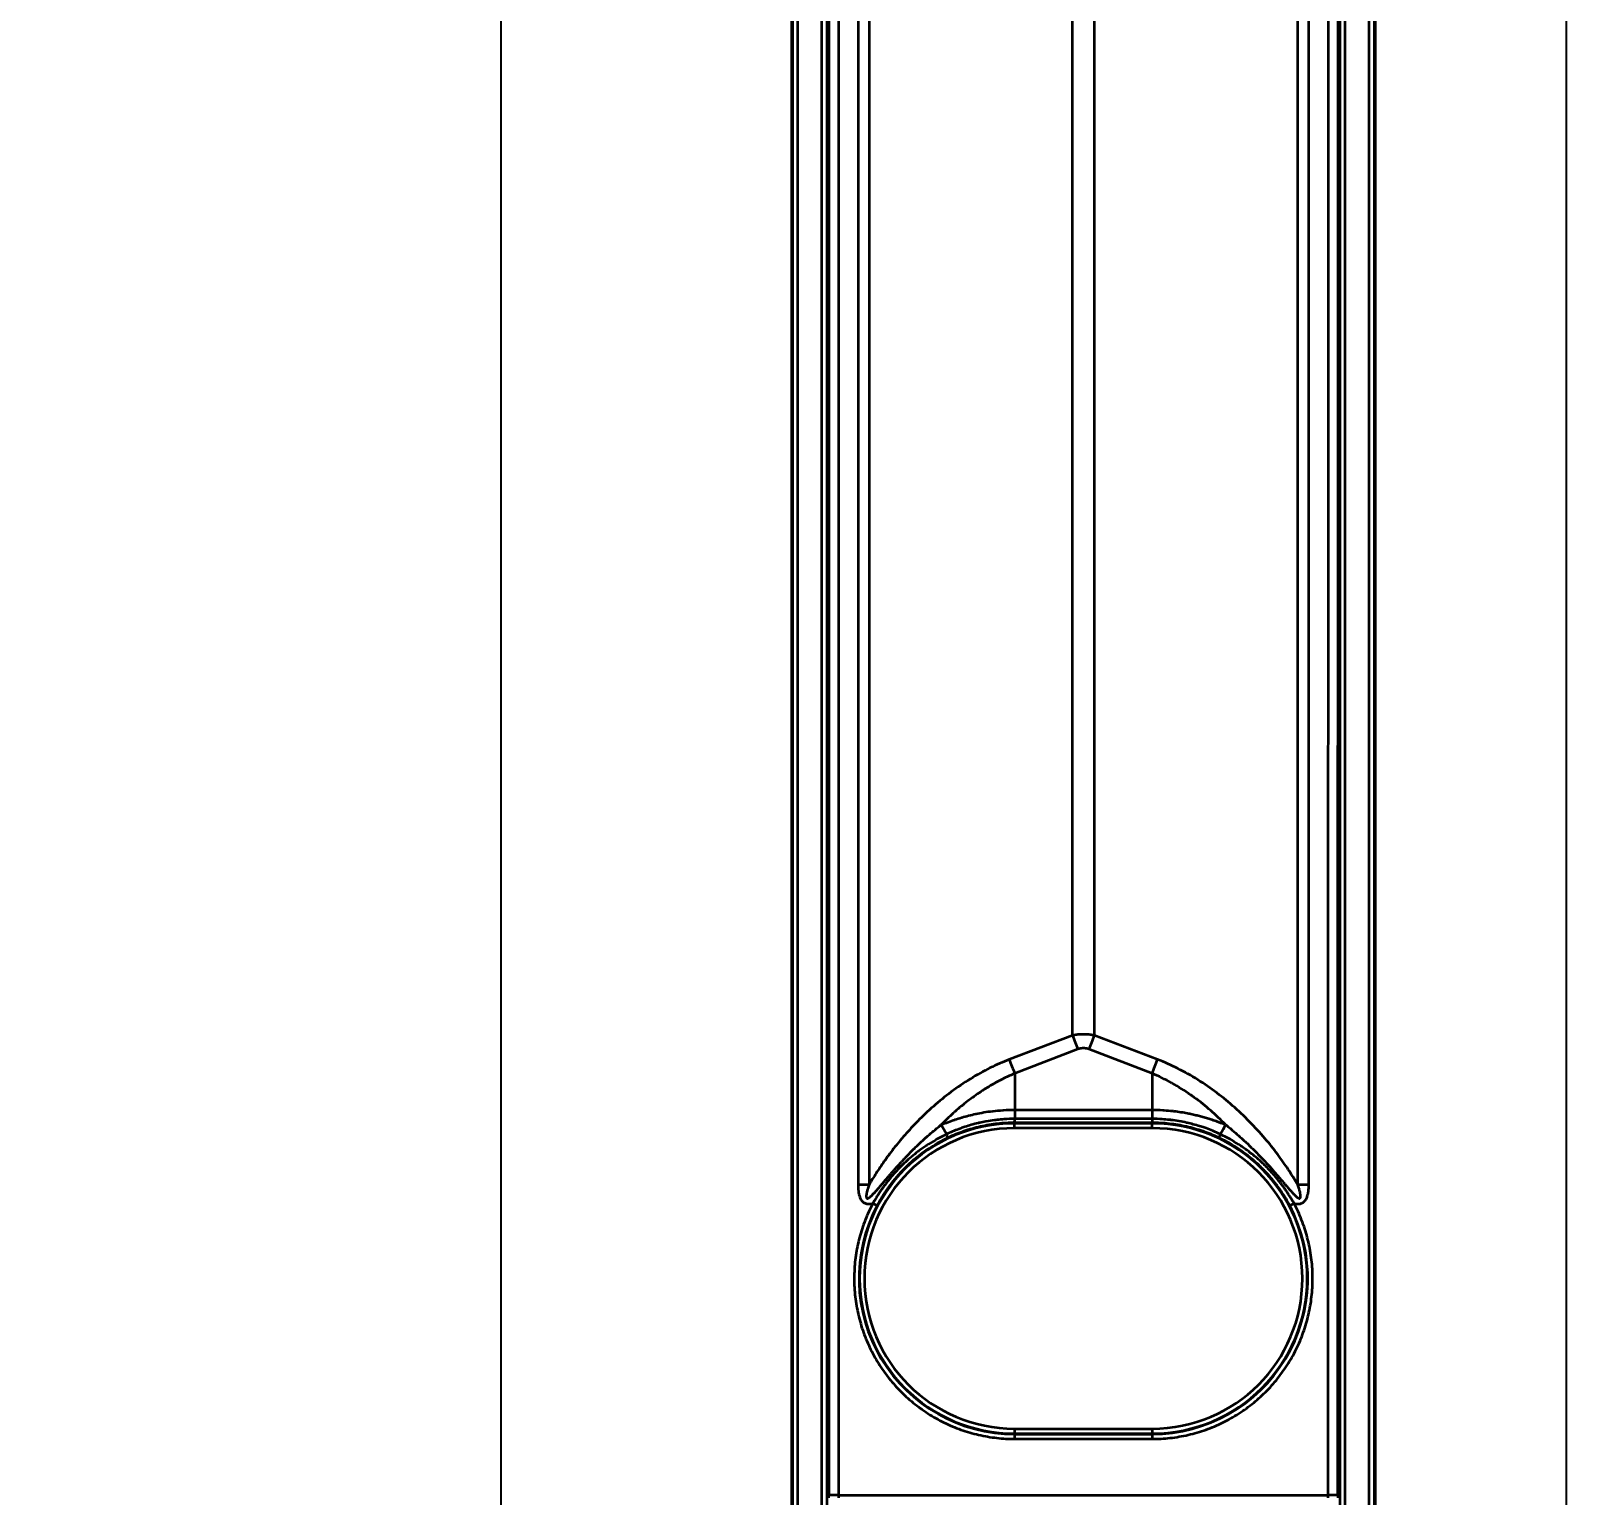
# Model space of a CAD drawing. Header units: millimetres. Extents: x 68 to 2000, y 100 to 2870.
# Drawn here: x 540.7 to 699.3, y 2171.3 to 2322.5 of the extents above; entities that cross this region are included whole.
import ezdxf

# ---------------------------------------------------------------- set-up
doc = ezdxf.new("R2010")
doc.units = ezdxf.units.MM
doc.header["$LTSCALE"] = 10
for name, color, linetype, lineweight in [('_Sichtbarkanten', 7, 'Continuous', 25), ('Bemaßung (ISO)', 7, 'Continuous', 25), ('Sichtbar schmal (ISO)', 7, 'Continuous', 35)]:
    doc.layers.add(name, color=color, linetype=linetype, lineweight=lineweight)
doc.styles.add('Notiztext (DIN)', font='verdana.ttf')
doc.dimstyles.new('Standard (DIN)', dxfattribs={"dimscale": 10, "dimtxt": 2.5, "dimasz": 2.5, "dimexe": 2, "dimexo": 4, "dimgap": 0.5, "dimtad": 1, "dimdec": 1, "dimrnd": 1e-08, "dimtxsty": 'Notiztext (DIN)', "dimcen": 0.09, "dimclrd": 256, "dimclre": 256, "dimclrt": 256, "dimadec": 0, "dimazin": 2, "dimtfac": 1, "dimtmove": 0, "dimatfit": 3, "dimfxl": 0, "dimtolj": 1, "dimtzin": 0, "dimlwd": -1, "dimlwe": -1, "dimarcsym": 0})

# ---------------------------------------------------------------- blocks, each defined once
blk = doc.blocks.new('*D76')
at = {"layer": 'Bemaßung (ISO)', "transparency": 16777216}
for p, q in [((549.28, 2473.67), (388.41, 2473.67)), ((408.41, 2448.67), (408.41, 2098.67)), ((584.32, 2073.67), (388.41, 2073.67))]:
    blk.add_line(p, q, dxfattribs=at)
for points in [[(404.24, 2448.67), (412.58, 2448.67), (408.41, 2473.67)], [(404.24, 2098.67), (412.58, 2098.67), (408.41, 2073.67)]]:
    blk.add_solid(points, dxfattribs=at)
at = {"layer": 'Defpoints', "color": 0, "transparency": 16777216}
for p in [(589.28, 2473.67), (408.41, 2073.67), (624.32, 2073.67)]:
    blk.add_point(p, dxfattribs=at)
at = {"layer": 'Bemaßung (ISO)', "transparency": 16777216, "insert": (377.39, 2217.66), "char_height": 25, "attachment_point": 1, "rotation": 90, "style": 'Notiztext (DIN)'}
blk.add_mtext('\\A1;400', dxfattribs=at)
blk = doc.blocks.new('*D77')
at = {"layer": 'Bemaßung (ISO)', "transparency": 16777216}
for p, q in [((549.28, 2473.67), (289.28, 2473.67)), ((309.28, 2448.67), (309.28, 1698.67)), ((549.28, 1673.67), (289.28, 1673.67))]:
    blk.add_line(p, q, dxfattribs=at)
for points in [[(305.11, 2448.67), (313.45, 2448.67), (309.28, 2473.67)], [(305.11, 1698.67), (313.45, 1698.67), (309.28, 1673.67)]]:
    blk.add_solid(points, dxfattribs=at)
at = {"layer": 'Defpoints', "color": 0, "transparency": 16777216}
for p in [(589.28, 2473.67), (309.28, 1673.67), (589.28, 1673.67)]:
    blk.add_point(p, dxfattribs=at)
at = {"layer": 'Bemaßung (ISO)', "transparency": 16777216, "insert": (278.14, 2050.17), "char_height": 25, "attachment_point": 1, "rotation": 90, "style": 'Notiztext (DIN)'}
blk.add_mtext('\\A1;800', dxfattribs=at)
blk = doc.blocks.new('*D78')
at = {"layer": 'Bemaßung (ISO)', "transparency": 16777216}
for p, q in [((584.44, 2423.66), (477.2, 2423.66)), ((497.2, 1748.68), (497.2, 2398.66)), ((584.44, 1723.68), (477.2, 1723.68))]:
    blk.add_line(p, q, dxfattribs=at)
for points in [[(493.04, 2398.66), (501.37, 2398.66), (497.2, 2423.66)], [(493.04, 1748.68), (501.37, 1748.68), (497.2, 1723.68)]]:
    blk.add_solid(points, dxfattribs=at)
at = {"layer": 'Defpoints', "color": 0, "transparency": 16777216}
for p in [(497.2, 2423.66), (624.44, 2423.66), (624.44, 1723.68)]:
    blk.add_point(p, dxfattribs=at)
at = {"layer": 'Bemaßung (ISO)', "transparency": 16777216, "insert": (466.18, 2043.31), "char_height": 25, "attachment_point": 1, "rotation": 90, "style": 'Notiztext (DIN)'}
blk.add_mtext('\\A1;700', dxfattribs=at)

msp = doc.modelspace()

# ---------------------------------------------------------------- linework, layer by layer
at = {"layer": '_Sichtbarkanten'}
for p, q in [((589.28, 2473.67), (589.28, 1673.67)), ((699.28, 2473.67), (699.28, 1673.67)), ((619.28, 1726.57), (619.28, 2420.77)), ((679.58, 2420.77), (679.58, 1726.57))]:
    msp.add_line(p, q, dxfattribs=at)
at = {"layer": 'Sichtbar schmal (ISO)'}
for p, q in [((619.42, 1725.66), (619.42, 2421.68)), ((619.92, 2421.68), (619.92, 1725.66)), ((622.44, 1725.68), (622.44, 2421.66)), ((622.94, 2421.66), (622.94, 1725.68)), ((623.13, 2421.47), (623.15, 2171.29)), ((624.13, 2421.47), (624.15, 2171.29)), ((674.71, 2171.29), (674.73, 2421.47)), ((675.71, 2171.29), (675.73, 2421.47)), ((675.92, 1725.68), (675.92, 2421.66)), ((676.42, 2421.66), (676.42, 1725.68)), ((678.94, 1725.66), (678.94, 2421.68)), ((679.44, 2421.68), (679.44, 1725.66)), ((626.16, 2368.99), (626.16, 2203.35)), ((627.3, 2368.99), (627.3, 2203.35)), ((671.56, 2203.35), (671.56, 2368.99)), ((672.7, 2203.35), (672.7, 2368.99)), ((648.29, 2218.76), (648.29, 2353.57)), ((650.57, 2218.76), (650.57, 2353.57)), ((648.29, 2218.76), (641.77, 2216.27)), ((657.09, 2216.27), (650.57, 2218.76)), ((648.86, 2217.33), (642.34, 2214.84)), ((656.52, 2214.84), (650, 2217.33)), ((642.34, 2214.84), (642.34, 2211.08)), ((656.52, 2214.84), (656.52, 2211.08)), ((642.34, 2211.08), (656.52, 2211.08)), ((642.34, 2211.08), (642.34, 2210.14)), ((656.52, 2210.14), (642.34, 2210.14)), ((656.52, 2211.08), (656.52, 2210.14)), ((656.53, 2209.74), (642.33, 2209.74)), ((642.33, 2209.74), (642.33, 2209.68)), ((656.53, 2209.68), (642.33, 2209.68)), ((642.33, 2209.18), (642.33, 2209.68)), ((656.53, 2209.18), (642.33, 2209.18)), ((656.53, 2209.74), (656.53, 2209.68)), ((656.53, 2209.18), (656.53, 2209.68)), ((642.33, 2178.16), (656.53, 2178.16)), ((642.33, 2178.16), (642.33, 2177.66)), ((642.33, 2177.66), (656.53, 2177.66)), ((642.33, 2177.61), (642.33, 2177.66)), ((642.33, 2177.61), (656.53, 2177.61)), ((642.33, 2177.61), (642.33, 2177.1)), ((642.33, 2177.1), (656.53, 2177.1)), ((656.53, 2178.16), (656.53, 2177.66)), ((656.53, 2177.61), (656.53, 2177.66)), ((656.53, 2177.61), (656.53, 2177.1)), ((624.15, 2171.29), (674.71, 2171.29)), ((624.15, 2171.29), (624.15, 2171.03)), ((674.71, 2171.03), (674.71, 2171.29))]:
    msp.add_line(p, q, dxfattribs=at)
for centre, radius, start, end in [((642.33, 2193.67), 16.01, 90, 270), ((642.33, 2193.67), 15.51, 90, 270), ((656.53, 2193.67), 16.01, 270, 90), ((656.53, 2193.67), 15.51, 270, 90)]:
    msp.add_arc(centre, radius, start, end, dxfattribs=at)
for centre, major_axis, ratio, start_param, end_param in [((648.86, 2218.79), (1.79, -4.67), 0.108522, 4.67649, 4.988987), ((650, 2218.79), (-1.79, -4.67), 0.108522, 1.294198, 1.606695), ((642.34, 2216.3), (1.79, -4.67), 0.108522, 4.67649, 4.988987), ((656.52, 2216.3), (-1.79, -4.67), 0.108522, 1.294199, 1.606695), ((642.33, 2210.24), (-0.005, -0.5), 0.011362, 0.017591, 1.371228), ((636.28, 2206.66), (4.74, -8.81), 0.002481, 1.786531, 1.903747), ((635.24, 2208.65), (0.214, -0.452), 0.008853, 0.017454, 1.355227), ((663.62, 2208.65), (-0.214, -0.452), 0.008853, 4.92796, 6.265731), ((662.58, 2206.66), (-4.74, -8.81), 0.002481, 4.379442, 4.496654), ((626.16, 2203.3), (-10, 0), 0.005236, 4.598021, 4.712389), ((672.7, 2203.3), (10, 0), 0.005236, 1.570796, 1.685163), ((642.33, 2193.67), (-13.77, -8.28), 0.99999, 5.25486, 7.312563), ((627.69, 2201.42), (0.442, -0.234), 0.004625, 4.714843, 6.265732), ((656.53, 2193.67), (-13.75, 8.3), 0.99999, 2.113977, 4.17168), ((671.17, 2201.42), (-0.442, -0.234), 0.004629, 0.017453, 1.568348), ((624.15, 2171.29), (-1, 0), 0.005236, 4.712384, 6.265732), ((622.2, 2171.02), (0, 51.66), 0.018402, 4.71267, 4.717636), ((674.71, 2171.29), (1, 0), 0.005236, 0.017454, 1.570801), ((676.66, 2171.02), (0, 51.65), 0.018399, 1.565548, 1.570516)]:
    msp.add_ellipse(centre, major_axis=major_axis, ratio=ratio, start_param=start_param, end_param=end_param, dxfattribs=at)
for points, knots in [([(650.57, 2218.76), (650.41, 2218.79), (650.26, 2218.82), (650.11, 2218.83), (649.95, 2218.85), (649.8, 2218.86), (649.65, 2218.87), (649.5, 2218.87), (649.35, 2218.87), (649.2, 2218.87), (649.05, 2218.86), (648.9, 2218.85), (648.75, 2218.83), (648.6, 2218.82), (648.44, 2218.79), (648.29, 2218.76)], [0.000001, 0.000001, 0.000001, 0.000001, 0.2, 0.2, 0.2, 0.4, 0.4, 0.4, 0.6, 0.6, 0.6, 0.8, 0.8, 0.8, 1, 1, 1, 1]), ([(641.77, 2216.27), (641.11, 2216.02), (639.79, 2215.44), (637.76, 2214.32), (635.75, 2212.95), (633.9, 2211.43), (632.29, 2209.91), (630.94, 2208.44), (629.81, 2207.06), (628.85, 2205.76), (628.03, 2204.54), (627.53, 2203.74), (627.3, 2203.35)], [0, 0, 0, 0, 0.1, 0.2, 0.3, 0.4, 0.5, 0.6, 0.7, 0.8, 0.9, 0.9999999, 0.9999999, 0.9999999, 0.9999999]), ([(650, 2217.33), (649.92, 2217.36), (649.77, 2217.4), (649.54, 2217.44), (649.32, 2217.44), (649.09, 2217.4), (648.94, 2217.36), (648.86, 2217.33)], [0.0000019, 0.0000019, 0.0000019, 0.0000019, 0.2, 0.4, 0.6, 0.8, 1, 1, 1, 1]), ([(671.56, 2203.35), (671.3, 2203.79), (670.72, 2204.72), (669.68, 2206.24), (668.39, 2207.89), (666.83, 2209.64), (665.07, 2211.34), (663.24, 2212.84), (661.26, 2214.21), (659.17, 2215.39), (657.79, 2216), (657.09, 2216.27)], [0.0000001, 0.0000001, 0.0000001, 0.0000001, 0.1111111, 0.2222222, 0.3333333, 0.4444444, 0.5555556, 0.6666667, 0.7777778, 0.8888889, 1, 1, 1, 1]), ([(642.34, 2214.84), (641.83, 2214.62), (641.32, 2214.38), (640.8, 2214.11), (640.79, 2214.11), (640.78, 2214.1), (640.77, 2214.1), (640.28, 2213.84), (639.78, 2213.55), (639.28, 2213.24), (639.25, 2213.22), (639.22, 2213.2), (639.18, 2213.18), (638.72, 2212.88), (638.25, 2212.56), (637.79, 2212.22), (637.73, 2212.17), (637.67, 2212.12), (637.61, 2212.08), (637.17, 2211.75), (636.75, 2211.4), (636.34, 2211.05), (636.26, 2210.98), (636.18, 2210.91), (636.11, 2210.84), (635.7, 2210.48), (635.32, 2210.11), (634.95, 2209.74), (634.88, 2209.68), (634.82, 2209.61), (634.76, 2209.55)], [0, 0, 0, 0, 0.196745, 0.196745, 0.196745, 0.2, 0.2, 0.2, 0.387801, 0.387801, 0.387801, 0.4, 0.4, 0.4, 0.57613, 0.57613, 0.57613, 0.6, 0.6, 0.6, 0.767847, 0.767847, 0.767847, 0.8, 0.8, 0.8, 0.970471, 0.970471, 0.970471, 1, 1, 1, 1]), ([(664.1, 2209.55), (663.61, 2210.05), (663.1, 2210.54), (662.57, 2211.01), (662.51, 2211.06), (662.45, 2211.11), (662.39, 2211.16), (661.83, 2211.64), (661.25, 2212.1), (660.65, 2212.52), (660.61, 2212.55), (660.56, 2212.58), (660.52, 2212.61), (659.89, 2213.05), (659.25, 2213.46), (658.6, 2213.82), (658.58, 2213.83), (658.56, 2213.85), (658.53, 2213.86), (657.86, 2214.23), (657.19, 2214.56), (656.52, 2214.84)], [0.0000008, 0.0000008, 0.0000008, 0.0000008, 0.2248145, 0.2248145, 0.2248145, 0.25, 0.25, 0.25, 0.4832723, 0.4832723, 0.4832723, 0.5, 0.5, 0.5, 0.7416406, 0.7416406, 0.7416406, 0.75, 0.75, 0.75, 1, 1, 1, 1]), ([(634.76, 2209.55), (634.99, 2209.64), (635.22, 2209.73), (635.45, 2209.82), (635.68, 2209.91), (635.91, 2209.99), (636.14, 2210.06), (636.15, 2210.07), (636.15, 2210.07), (636.15, 2210.07), (636.38, 2210.14), (636.61, 2210.21), (636.83, 2210.28), (636.84, 2210.28), (636.85, 2210.29), (636.86, 2210.29), (637.09, 2210.36), (637.32, 2210.42), (637.55, 2210.48), (637.56, 2210.48), (637.57, 2210.48), (637.58, 2210.49), (637.82, 2210.55), (638.06, 2210.6), (638.32, 2210.66), (638.32, 2210.66), (638.33, 2210.66), (638.34, 2210.66), (638.6, 2210.72), (638.87, 2210.77), (639.16, 2210.82), (639.45, 2210.87), (639.75, 2210.91), (640.08, 2210.95), (640.09, 2210.95), (640.1, 2210.95), (640.11, 2210.95), (640.43, 2210.99), (640.77, 2211.02), (641.13, 2211.04), (641.14, 2211.05), (641.16, 2211.05), (641.17, 2211.05), (641.53, 2211.07), (641.92, 2211.08), (642.34, 2211.08)], [0, 0, 0, 0, 0.111111, 0.111111, 0.111111, 0.220336, 0.220336, 0.220336, 0.222222, 0.222222, 0.222222, 0.329141, 0.329141, 0.329141, 0.333333, 0.333333, 0.333333, 0.439952, 0.439952, 0.439952, 0.444444, 0.444444, 0.444444, 0.552777, 0.552777, 0.552777, 0.555556, 0.555556, 0.555556, 0.666667, 0.666667, 0.666667, 0.777778, 0.777778, 0.777778, 0.781114, 0.781114, 0.781114, 0.888889, 0.888889, 0.888889, 0.892496, 0.892496, 0.892496, 1, 1, 1, 1]), ([(642.34, 2210.14), (641.97, 2210.14), (641.6, 2210.13), (641.24, 2210.11), (641, 2210.09), (640.76, 2210.07), (640.52, 2210.04), (640.43, 2210.03), (640.34, 2210.02), (640.24, 2210.01), (639.95, 2209.97), (639.65, 2209.92), (639.36, 2209.87), (639.14, 2209.83), (638.93, 2209.79), (638.72, 2209.74), (638.67, 2209.73), (638.62, 2209.72), (638.56, 2209.7), (638.32, 2209.65), (638.09, 2209.59), (637.85, 2209.52), (637.63, 2209.46), (637.41, 2209.39), (637.19, 2209.32), (637.11, 2209.29), (637.04, 2209.27), (636.97, 2209.24), (636.83, 2209.19), (636.69, 2209.14), (636.55, 2209.09), (636.34, 2209.01), (636.13, 2208.93), (635.93, 2208.84), (635.71, 2208.75), (635.5, 2208.65), (635.29, 2208.55)], [0, 0, 0, 0, 0.1512862, 0.1512862, 0.1512862, 0.25, 0.25, 0.25, 0.2880914, 0.2880914, 0.2880914, 0.411254, 0.411254, 0.411254, 0.5, 0.5, 0.5, 0.5218999, 0.5218999, 0.5218999, 0.6226524, 0.6226524, 0.6226524, 0.7175813, 0.7175813, 0.7175813, 0.75, 0.75, 0.75, 0.8105529, 0.8105529, 0.8105529, 0.9033709, 0.9033709, 0.9033709, 0.9999993, 0.9999993, 0.9999993, 0.9999993]), ([(656.52, 2211.08), (656.91, 2211.08), (657.28, 2211.07), (657.63, 2211.05), (657.66, 2211.05), (657.7, 2211.05), (657.73, 2211.04), (658.04, 2211.02), (658.34, 2211), (658.62, 2210.97), (658.67, 2210.96), (658.73, 2210.96), (658.78, 2210.95), (659.03, 2210.92), (659.27, 2210.89), (659.5, 2210.85), (659.57, 2210.84), (659.63, 2210.83), (659.7, 2210.82), (659.91, 2210.78), (660.11, 2210.75), (660.31, 2210.71), (660.38, 2210.69), (660.45, 2210.68), (660.52, 2210.66), (660.7, 2210.62), (660.88, 2210.58), (661.05, 2210.54), (661.13, 2210.52), (661.2, 2210.5), (661.28, 2210.49), (661.44, 2210.44), (661.6, 2210.4), (661.76, 2210.36), (661.84, 2210.33), (661.92, 2210.31), (662, 2210.29), (662.16, 2210.24), (662.32, 2210.19), (662.48, 2210.14), (662.56, 2210.12), (662.63, 2210.09), (662.7, 2210.07), (662.89, 2210.01), (663.07, 2209.94), (663.25, 2209.88), (663.3, 2209.86), (663.36, 2209.84), (663.41, 2209.82), (663.64, 2209.73), (663.87, 2209.64), (664.1, 2209.55)], [0, 0, 0, 0, 0.1017511, 0.1017511, 0.1017511, 0.1111111, 0.1111111, 0.1111111, 0.2047514, 0.2047514, 0.2047514, 0.2222222, 0.2222222, 0.2222222, 0.3088109, 0.3088109, 0.3088109, 0.3333333, 0.3333333, 0.3333333, 0.4141311, 0.4141311, 0.4141311, 0.4444444, 0.4444444, 0.4444444, 0.5213578, 0.5213578, 0.5213578, 0.5555556, 0.5555556, 0.5555556, 0.6302663, 0.6302663, 0.6302663, 0.6666667, 0.6666667, 0.6666667, 0.7427651, 0.7427651, 0.7427651, 0.7777778, 0.7777778, 0.7777778, 0.8639588, 0.8639588, 0.8639588, 0.8888889, 0.8888889, 0.8888889, 0.9999989, 0.9999989, 0.9999989, 0.9999989]), ([(656.52, 2210.14), (656.52, 2210.1), (656.52, 2210.05), (656.52, 2210.01), (656.52, 2209.97), (656.52, 2209.94), (656.52, 2209.9), (656.52, 2209.87), (656.52, 2209.84), (656.53, 2209.82), (656.53, 2209.79), (656.53, 2209.77), (656.53, 2209.76), (656.53, 2209.75), (656.53, 2209.74), (656.53, 2209.74)], [0, 0, 0, 0, 0.2, 0.2, 0.2, 0.4, 0.4, 0.4, 0.6, 0.6, 0.6, 0.8, 0.8, 0.8, 1, 1, 1, 1]), ([(663.57, 2208.55), (663.31, 2208.67), (663.06, 2208.79), (662.8, 2208.9), (662.56, 2208.99), (662.33, 2209.08), (662.09, 2209.17), (662.03, 2209.19), (661.96, 2209.22), (661.89, 2209.24), (661.74, 2209.29), (661.58, 2209.34), (661.43, 2209.39), (661.21, 2209.46), (660.99, 2209.52), (660.77, 2209.58), (660.56, 2209.64), (660.35, 2209.69), (660.14, 2209.74), (660.12, 2209.74), (660.1, 2209.75), (660.07, 2209.75), (659.82, 2209.81), (659.58, 2209.86), (659.32, 2209.9), (659.05, 2209.95), (658.77, 2209.99), (658.5, 2210.02), (658.44, 2210.03), (658.39, 2210.04), (658.34, 2210.04), (658.08, 2210.07), (657.82, 2210.09), (657.57, 2210.11), (657.22, 2210.13), (656.87, 2210.14), (656.52, 2210.14)], [0, 0, 0, 0, 0.117035, 0.117035, 0.117035, 0.221069, 0.221069, 0.221069, 0.25, 0.25, 0.25, 0.317055, 0.317055, 0.317055, 0.411258, 0.411258, 0.411258, 0.5, 0.5, 0.5, 0.509092, 0.509092, 0.509092, 0.613594, 0.613594, 0.613594, 0.728289, 0.728289, 0.728289, 0.75, 0.75, 0.75, 0.856332, 0.856332, 0.856332, 1, 1, 1, 1]), ([(627.3, 2203.35), (627.27, 2203.28), (627.25, 2203.22), (627.23, 2203.15), (627.21, 2203.09), (627.19, 2203.03), (627.17, 2202.97), (627.16, 2202.92), (627.14, 2202.86), (627.13, 2202.81), (627.12, 2202.8), (627.12, 2202.8), (627.12, 2202.8), (627.11, 2202.75), (627.1, 2202.7), (627.09, 2202.66), (627.08, 2202.65), (627.08, 2202.65), (627.08, 2202.64), (627.07, 2202.6), (627.06, 2202.56), (627.05, 2202.52), (627.05, 2202.51), (627.05, 2202.51), (627.05, 2202.5), (627.04, 2202.47), (627.04, 2202.43), (627.03, 2202.4), (627.03, 2202.39), (627.03, 2202.39), (627.03, 2202.38), (627.02, 2202.35), (627.02, 2202.32), (627.02, 2202.29), (627.01, 2202.28), (627.01, 2202.28), (627.01, 2202.27), (627.01, 2202.24), (627.01, 2202.21), (627.01, 2202.19), (627.01, 2202.18), (627.01, 2202.18), (627.01, 2202.17), (627.01, 2202.15), (627.01, 2202.13), (627.01, 2202.11), (627.01, 2202.1), (627.01, 2202.1), (627.01, 2202.09), (627.01, 2202.08), (627.02, 2202.06), (627.02, 2202.04), (627.02, 2202.04), (627.02, 2202.03), (627.02, 2202.03), (627.03, 2202.02), (627.03, 2202.01), (627.04, 2201.99), (627.04, 2201.99), (627.04, 2201.99), (627.04, 2201.99), (627.05, 2201.98), (627.06, 2201.97), (627.06, 2201.96), (627.07, 2201.96), (627.07, 2201.96), (627.07, 2201.96), (627.08, 2201.95), (627.09, 2201.95), (627.1, 2201.94), (627.1, 2201.94), (627.11, 2201.94), (627.11, 2201.94), (627.12, 2201.94), (627.13, 2201.94), (627.14, 2201.94), (627.15, 2201.94), (627.15, 2201.94), (627.16, 2201.94), (627.17, 2201.94), (627.18, 2201.95), (627.2, 2201.95), (627.21, 2201.96), (627.21, 2201.96), (627.22, 2201.96), (627.24, 2201.97), (627.25, 2201.98), (627.27, 2201.99), (627.28, 2201.99), (627.29, 2202), (627.3, 2202), (627.31, 2202.01), (627.33, 2202.03), (627.35, 2202.04), (627.36, 2202.05), (627.37, 2202.06), (627.38, 2202.07), (627.4, 2202.08), (627.42, 2202.1), (627.44, 2202.11), (627.45, 2202.12), (627.46, 2202.13), (627.48, 2202.15), (627.5, 2202.16), (627.52, 2202.18), (627.54, 2202.2), (627.55, 2202.22), (627.57, 2202.23), (627.58, 2202.25), (627.6, 2202.27), (627.62, 2202.29), (627.65, 2202.31), (627.66, 2202.32), (627.68, 2202.34), (627.7, 2202.36), (627.72, 2202.38), (627.74, 2202.41), (627.76, 2202.43), (627.78, 2202.45), (627.8, 2202.47), (627.82, 2202.49), (627.84, 2202.51), (627.87, 2202.54), (627.89, 2202.56), (627.91, 2202.59), (627.93, 2202.61), (627.95, 2202.64), (627.98, 2202.66), (628, 2202.69), (628.02, 2202.71), (628.05, 2202.74), (628.07, 2202.77), (628.1, 2202.8), (628.12, 2202.82), (628.15, 2202.85), (628.17, 2202.88), (628.2, 2202.91), (628.23, 2202.94), (628.26, 2202.98), (628.28, 2203), (628.3, 2203.03), (628.33, 2203.06), (628.36, 2203.1), (628.39, 2203.14), (628.43, 2203.18), (628.45, 2203.2), (628.48, 2203.23), (628.5, 2203.26), (628.54, 2203.31), (628.57, 2203.35), (628.61, 2203.39), (628.64, 2203.42), (628.66, 2203.46), (628.69, 2203.49), (628.73, 2203.53), (628.77, 2203.58), (628.82, 2203.63), (628.84, 2203.67), (628.87, 2203.7), (628.9, 2203.73), (628.94, 2203.78), (628.99, 2203.84), (629.04, 2203.9), (629.07, 2203.93), (629.1, 2203.96), (629.13, 2204), (629.18, 2204.06), (629.23, 2204.12), (629.29, 2204.19), (629.32, 2204.22), (629.35, 2204.25), (629.38, 2204.29), (629.44, 2204.36), (629.5, 2204.43), (629.56, 2204.5), (629.59, 2204.54), (629.62, 2204.57), (629.65, 2204.61), (629.72, 2204.69), (629.79, 2204.77), (629.87, 2204.85), (629.9, 2204.88), (629.93, 2204.92), (629.96, 2204.95), (630.04, 2205.04), (630.12, 2205.13), (630.2, 2205.23), (630.23, 2205.26), (630.26, 2205.29), (630.3, 2205.33), (630.38, 2205.43), (630.48, 2205.53), (630.57, 2205.63), (630.6, 2205.66), (630.63, 2205.7), (630.66, 2205.73), (630.76, 2205.84), (630.87, 2205.95), (630.98, 2206.07), (631.01, 2206.1), (631.04, 2206.13), (631.07, 2206.16), (631.18, 2206.28), (631.3, 2206.41), (631.43, 2206.53), (631.46, 2206.56), (631.49, 2206.6), (631.52, 2206.63), (631.65, 2206.76), (631.79, 2206.9), (631.93, 2207.04), (631.96, 2207.07), (631.99, 2207.1), (632.02, 2207.13), (632.17, 2207.28), (632.33, 2207.43), (632.5, 2207.59), (632.53, 2207.61), (632.56, 2207.64), (632.59, 2207.67), (632.76, 2207.83), (632.94, 2208), (633.14, 2208.18), (633.16, 2208.2), (633.19, 2208.23), (633.22, 2208.25), (633.42, 2208.43), (633.63, 2208.62), (633.86, 2208.81), (633.89, 2208.83), (633.91, 2208.86), (633.94, 2208.88), (634.17, 2209.08), (634.42, 2209.28), (634.68, 2209.49), (634.71, 2209.51), (634.73, 2209.53), (634.76, 2209.55)], [0, 0, 0, 0, 0.0243902, 0.0243902, 0.0243902, 0.0487805, 0.0487805, 0.0487805, 0.0731707, 0.0731707, 0.0731707, 0.0748523, 0.0748523, 0.0748523, 0.097561, 0.097561, 0.097561, 0.0998039, 0.0998039, 0.0998039, 0.1219512, 0.1219512, 0.1219512, 0.1247561, 0.1247561, 0.1247561, 0.1463415, 0.1463415, 0.1463415, 0.1497067, 0.1497067, 0.1497067, 0.1707317, 0.1707317, 0.1707317, 0.1746539, 0.1746539, 0.1746539, 0.195122, 0.195122, 0.195122, 0.199602, 0.199602, 0.199602, 0.2195122, 0.2195122, 0.2195122, 0.2245595, 0.2245595, 0.2245595, 0.2439024, 0.2439024, 0.2439024, 0.2495151, 0.2495151, 0.2495151, 0.2682927, 0.2682927, 0.2682927, 0.2745062, 0.2745062, 0.2745062, 0.2926829, 0.2926829, 0.2926829, 0.2994533, 0.2994533, 0.2994533, 0.3170732, 0.3170732, 0.3170732, 0.324337, 0.324337, 0.324337, 0.3414634, 0.3414634, 0.3414634, 0.3493085, 0.3493085, 0.3493085, 0.3658537, 0.3658537, 0.3658537, 0.3742627, 0.3742627, 0.3742627, 0.3902439, 0.3902439, 0.3902439, 0.3992168, 0.3992168, 0.3992168, 0.4146341, 0.4146341, 0.4146341, 0.4241542, 0.4241542, 0.4241542, 0.4390244, 0.4390244, 0.4390244, 0.4491067, 0.4491067, 0.4491067, 0.4634146, 0.4634146, 0.4634146, 0.4740662, 0.4740662, 0.4740662, 0.4878049, 0.4878049, 0.4878049, 0.4990215, 0.4990215, 0.4990215, 0.5121951, 0.5121951, 0.5121951, 0.5239662, 0.5239662, 0.5239662, 0.5365854, 0.5365854, 0.5365854, 0.5489142, 0.5489142, 0.5489142, 0.5609756, 0.5609756, 0.5609756, 0.5738647, 0.5738647, 0.5738647, 0.5853659, 0.5853659, 0.5853659, 0.5988147, 0.5988147, 0.5988147, 0.6097561, 0.6097561, 0.6097561, 0.6237656, 0.6237656, 0.6237656, 0.6341463, 0.6341463, 0.6341463, 0.6487176, 0.6487176, 0.6487176, 0.6585366, 0.6585366, 0.6585366, 0.6736671, 0.6736671, 0.6736671, 0.6829268, 0.6829268, 0.6829268, 0.6986164, 0.6986164, 0.6986164, 0.7073171, 0.7073171, 0.7073171, 0.7235665, 0.7235665, 0.7235665, 0.7317073, 0.7317073, 0.7317073, 0.7485159, 0.7485159, 0.7485159, 0.7560976, 0.7560976, 0.7560976, 0.7734695, 0.7734695, 0.7734695, 0.7804878, 0.7804878, 0.7804878, 0.7984237, 0.7984237, 0.7984237, 0.804878, 0.804878, 0.804878, 0.8233711, 0.8233711, 0.8233711, 0.8292683, 0.8292683, 0.8292683, 0.8483177, 0.8483177, 0.8483177, 0.8536585, 0.8536585, 0.8536585, 0.8732686, 0.8732686, 0.8732686, 0.8780488, 0.8780488, 0.8780488, 0.8982198, 0.8982198, 0.8982198, 0.902439, 0.902439, 0.902439, 0.9231714, 0.9231714, 0.9231714, 0.9268293, 0.9268293, 0.9268293, 0.9481214, 0.9481214, 0.9481214, 0.9512195, 0.9512195, 0.9512195, 0.973076, 0.973076, 0.973076, 0.9756098, 0.9756098, 0.9756098, 0.9980142, 0.9980142, 0.9980142, 0.9999998, 0.9999998, 0.9999998, 0.9999998]), ([(635.29, 2208.55), (634.89, 2208.36), (634.52, 2208.17), (634.18, 2207.97), (634.17, 2207.97), (634.16, 2207.96), (634.15, 2207.96), (633.82, 2207.77), (633.51, 2207.58), (633.23, 2207.39), (633.21, 2207.38), (633.2, 2207.37), (633.18, 2207.36), (632.91, 2207.17), (632.65, 2206.99), (632.4, 2206.81), (632.39, 2206.79), (632.37, 2206.78), (632.35, 2206.77), (632.12, 2206.59), (631.9, 2206.42), (631.69, 2206.24), (631.67, 2206.23), (631.65, 2206.21), (631.63, 2206.19), (631.43, 2206.03), (631.25, 2205.86), (631.08, 2205.7), (631.05, 2205.68), (631.03, 2205.66), (631.01, 2205.64), (630.84, 2205.49), (630.69, 2205.33), (630.54, 2205.18), (630.52, 2205.16), (630.49, 2205.14), (630.47, 2205.12), (630.33, 2204.97), (630.19, 2204.83), (630.07, 2204.69), (630.05, 2204.67), (630.02, 2204.65), (630, 2204.62), (629.88, 2204.49), (629.77, 2204.36), (629.66, 2204.23), (629.63, 2204.2), (629.61, 2204.18), (629.59, 2204.16), (629.49, 2204.03), (629.39, 2203.91), (629.29, 2203.79), (629.27, 2203.77), (629.25, 2203.74), (629.24, 2203.72), (629.14, 2203.6), (629.06, 2203.49), (628.98, 2203.38), (628.96, 2203.36), (628.94, 2203.33), (628.92, 2203.31), (628.84, 2203.2), (628.77, 2203.1), (628.7, 2203), (628.68, 2202.97), (628.66, 2202.95), (628.64, 2202.93), (628.57, 2202.83), (628.51, 2202.73), (628.45, 2202.64), (628.43, 2202.62), (628.41, 2202.59), (628.4, 2202.57), (628.34, 2202.48), (628.28, 2202.4), (628.23, 2202.32), (628.21, 2202.29), (628.2, 2202.27), (628.18, 2202.24), (628.13, 2202.16), (628.08, 2202.08), (628.04, 2202.01), (628.02, 2201.98), (628.01, 2201.96), (627.99, 2201.94), (627.94, 2201.86), (627.9, 2201.78), (627.85, 2201.7), (627.84, 2201.69), (627.84, 2201.68), (627.83, 2201.67), (627.78, 2201.58), (627.73, 2201.5), (627.69, 2201.42)], [0, 0, 0, 0, 0.060999, 0.060999, 0.060999, 0.0625, 0.0625, 0.0625, 0.121959, 0.121959, 0.121959, 0.125, 0.125, 0.125, 0.183057, 0.183057, 0.183057, 0.1875, 0.1875, 0.1875, 0.244273, 0.244273, 0.244273, 0.25, 0.25, 0.25, 0.305595, 0.305595, 0.305595, 0.3125, 0.3125, 0.3125, 0.367011, 0.367011, 0.367011, 0.375, 0.375, 0.375, 0.42851, 0.42851, 0.42851, 0.4375, 0.4375, 0.4375, 0.490084, 0.490084, 0.490084, 0.5, 0.5, 0.5, 0.551722, 0.551722, 0.551722, 0.5625, 0.5625, 0.5625, 0.613402, 0.613402, 0.613402, 0.625, 0.625, 0.625, 0.675012, 0.675012, 0.675012, 0.6875, 0.6875, 0.6875, 0.736649, 0.736649, 0.736649, 0.75, 0.75, 0.75, 0.797728, 0.797728, 0.797728, 0.8125, 0.8125, 0.8125, 0.860311, 0.860311, 0.860311, 0.875, 0.875, 0.875, 0.928506, 0.928506, 0.928506, 0.9375, 0.9375, 0.9375, 1, 1, 1, 1]), ([(642.33, 2209.74), (641.74, 2209.74), (641.15, 2209.71), (640.56, 2209.64), (639.97, 2209.58), (639.38, 2209.48), (638.8, 2209.35), (638.22, 2209.22), (637.65, 2209.06), (637.09, 2208.86), (636.53, 2208.67), (635.98, 2208.45), (635.45, 2208.2)], [0, 0, 0, 0, 0.25, 0.25, 0.25, 0.5, 0.5, 0.5, 0.75, 0.75, 0.75, 1, 1, 1, 1]), ([(663.4, 2208.2), (662.88, 2208.45), (662.34, 2208.67), (661.78, 2208.86), (661.78, 2208.86), (661.77, 2208.86), (661.77, 2208.86), (661.22, 2209.05), (660.65, 2209.21), (660.08, 2209.34), (660.07, 2209.34), (660.07, 2209.35), (660.06, 2209.35), (659.48, 2209.48), (658.91, 2209.57), (658.32, 2209.64), (658.32, 2209.64), (658.31, 2209.64), (658.3, 2209.64), (657.71, 2209.71), (657.12, 2209.74), (656.53, 2209.74)], [0, 0, 0, 0, 0.247865, 0.247865, 0.247865, 0.25, 0.25, 0.25, 0.496212, 0.496212, 0.496212, 0.5, 0.5, 0.5, 0.746922, 0.746922, 0.746922, 0.75, 0.75, 0.75, 1, 1, 1, 1]), ([(671.17, 2201.42), (671.13, 2201.5), (671.08, 2201.58), (671.03, 2201.67), (671.02, 2201.67), (671.02, 2201.68), (671.02, 2201.69), (670.97, 2201.77), (670.92, 2201.85), (670.87, 2201.94), (670.86, 2201.95), (670.85, 2201.97), (670.84, 2201.98), (670.79, 2202.06), (670.73, 2202.15), (670.68, 2202.24), (670.66, 2202.26), (670.65, 2202.29), (670.63, 2202.31), (670.58, 2202.39), (670.52, 2202.48), (670.46, 2202.57), (670.44, 2202.6), (670.42, 2202.63), (670.4, 2202.67), (670.34, 2202.75), (670.28, 2202.84), (670.22, 2202.92), (670.19, 2202.97), (670.16, 2203.01), (670.13, 2203.05), (670.07, 2203.14), (670, 2203.22), (669.94, 2203.31), (669.9, 2203.36), (669.86, 2203.41), (669.82, 2203.47), (669.75, 2203.55), (669.69, 2203.63), (669.62, 2203.72), (669.57, 2203.78), (669.52, 2203.85), (669.46, 2203.92), (669.4, 2204), (669.33, 2204.07), (669.27, 2204.15), (669.2, 2204.24), (669.13, 2204.32), (669.05, 2204.4), (668.99, 2204.47), (668.92, 2204.55), (668.86, 2204.62), (668.77, 2204.72), (668.68, 2204.82), (668.58, 2204.92), (668.52, 2204.98), (668.45, 2205.05), (668.39, 2205.12), (668.28, 2205.23), (668.16, 2205.35), (668.04, 2205.46), (667.98, 2205.52), (667.91, 2205.58), (667.85, 2205.64), (667.71, 2205.77), (667.56, 2205.91), (667.4, 2206.04), (667.34, 2206.09), (667.29, 2206.14), (667.23, 2206.19), (667.05, 2206.34), (666.86, 2206.5), (666.66, 2206.65), (666.61, 2206.69), (666.56, 2206.73), (666.51, 2206.77), (666.28, 2206.94), (666.04, 2207.11), (665.78, 2207.29), (665.75, 2207.31), (665.71, 2207.33), (665.68, 2207.36), (665.39, 2207.55), (665.09, 2207.74), (664.76, 2207.93), (664.74, 2207.94), (664.72, 2207.95), (664.7, 2207.96), (664.35, 2208.16), (663.98, 2208.36), (663.57, 2208.55)], [0, 0, 0, 0, 0.0625, 0.0625, 0.0625, 0.0673979, 0.0673979, 0.0673979, 0.125, 0.125, 0.125, 0.134343, 0.134343, 0.134343, 0.1875, 0.1875, 0.1875, 0.2010157, 0.2010157, 0.2010157, 0.25, 0.25, 0.25, 0.2675424, 0.2675424, 0.2675424, 0.3125, 0.3125, 0.3125, 0.3339838, 0.3339838, 0.3339838, 0.375, 0.375, 0.375, 0.4003897, 0.4003897, 0.4003897, 0.4375, 0.4375, 0.4375, 0.4668495, 0.4668495, 0.4668495, 0.5, 0.5, 0.5, 0.5333862, 0.5333862, 0.5333862, 0.5625, 0.5625, 0.5625, 0.6000058, 0.6000058, 0.6000058, 0.625, 0.625, 0.625, 0.6667228, 0.6667228, 0.6667228, 0.6875, 0.6875, 0.6875, 0.7335473, 0.7335473, 0.7335473, 0.75, 0.75, 0.75, 0.8005055, 0.8005055, 0.8005055, 0.8125, 0.8125, 0.8125, 0.8674731, 0.8674731, 0.8674731, 0.875, 0.875, 0.875, 0.9341302, 0.9341302, 0.9341302, 0.9375, 0.9375, 0.9375, 0.9999998, 0.9999998, 0.9999998, 0.9999998]), ([(664.1, 2209.55), (664.19, 2209.48), (664.27, 2209.41), (664.35, 2209.35), (664.5, 2209.23), (664.65, 2209.11), (664.79, 2208.99), (665.01, 2208.8), (665.22, 2208.62), (665.43, 2208.44), (665.64, 2208.26), (665.84, 2208.07), (666.03, 2207.89), (666.1, 2207.83), (666.16, 2207.77), (666.22, 2207.72), (666.36, 2207.59), (666.49, 2207.47), (666.62, 2207.34), (666.81, 2207.16), (667, 2206.97), (667.18, 2206.79), (667.36, 2206.6), (667.54, 2206.42), (667.71, 2206.24), (667.76, 2206.19), (667.81, 2206.14), (667.86, 2206.09), (667.98, 2205.97), (668.09, 2205.85), (668.19, 2205.74), (668.34, 2205.58), (668.47, 2205.43), (668.6, 2205.29), (668.73, 2205.15), (668.84, 2205.02), (668.95, 2204.89), (669.05, 2204.78), (669.15, 2204.67), (669.24, 2204.57), (669.25, 2204.56), (669.26, 2204.55), (669.27, 2204.54), (669.36, 2204.42), (669.46, 2204.32), (669.54, 2204.22), (669.63, 2204.11), (669.71, 2204.02), (669.79, 2203.93), (669.87, 2203.83), (669.95, 2203.75), (670.02, 2203.66), (670.09, 2203.58), (670.15, 2203.5), (670.22, 2203.43), (670.28, 2203.35), (670.34, 2203.28), (670.4, 2203.21), (670.41, 2203.2), (670.41, 2203.2), (670.42, 2203.19), (670.47, 2203.13), (670.52, 2203.07), (670.57, 2203.02), (670.62, 2202.96), (670.67, 2202.9), (670.72, 2202.84), (670.77, 2202.79), (670.82, 2202.73), (670.86, 2202.68), (670.91, 2202.63), (670.95, 2202.59), (670.99, 2202.54), (671.03, 2202.49), (671.07, 2202.45), (671.11, 2202.41), (671.15, 2202.37), (671.19, 2202.33), (671.22, 2202.3), (671.26, 2202.26), (671.3, 2202.23), (671.33, 2202.2), (671.36, 2202.16), (671.39, 2202.14), (671.42, 2202.11), (671.45, 2202.08), (671.48, 2202.06), (671.51, 2202.04), (671.53, 2202.03), (671.55, 2202.01), (671.57, 2202), (671.58, 2202), (671.58, 2201.99), (671.59, 2201.99), (671.61, 2201.97), (671.64, 2201.96), (671.66, 2201.96), (671.68, 2201.95), (671.7, 2201.94), (671.71, 2201.94), (671.73, 2201.94), (671.74, 2201.94), (671.76, 2201.94), (671.77, 2201.95), (671.78, 2201.95), (671.79, 2201.96), (671.8, 2201.97), (671.81, 2201.98), (671.82, 2201.99), (671.83, 2202.01), (671.83, 2202.02), (671.84, 2202.04), (671.84, 2202.07), (671.85, 2202.09), (671.85, 2202.12), (671.85, 2202.13), (671.85, 2202.14), (671.85, 2202.15), (671.85, 2202.17), (671.85, 2202.19), (671.85, 2202.21), (671.85, 2202.24), (671.84, 2202.28), (671.84, 2202.32), (671.84, 2202.36), (671.83, 2202.4), (671.82, 2202.44), (671.81, 2202.49), (671.8, 2202.54), (671.79, 2202.59), (671.78, 2202.64), (671.76, 2202.69), (671.75, 2202.75), (671.73, 2202.81), (671.72, 2202.87), (671.7, 2202.93), (671.68, 2202.99), (671.66, 2203.06), (671.64, 2203.13), (671.61, 2203.2), (671.59, 2203.27), (671.56, 2203.35)], [0, 0, 0, 0, 0.008878, 0.008878, 0.008878, 0.025, 0.025, 0.025, 0.05, 0.05, 0.05, 0.075, 0.075, 0.075, 0.083078, 0.083078, 0.083078, 0.1, 0.1, 0.1, 0.125, 0.125, 0.125, 0.15, 0.15, 0.15, 0.157262, 0.157262, 0.157262, 0.175, 0.175, 0.175, 0.2, 0.2, 0.2, 0.225, 0.225, 0.225, 0.247497, 0.247497, 0.247497, 0.25, 0.25, 0.25, 0.275, 0.275, 0.275, 0.3, 0.3, 0.3, 0.325, 0.325, 0.325, 0.35, 0.35, 0.35, 0.375, 0.375, 0.375, 0.377245, 0.377245, 0.377245, 0.4, 0.4, 0.4, 0.425, 0.425, 0.425, 0.45, 0.45, 0.45, 0.475, 0.475, 0.475, 0.5, 0.5, 0.5, 0.525, 0.525, 0.525, 0.55, 0.55, 0.55, 0.575, 0.575, 0.575, 0.6, 0.6, 0.6, 0.61905, 0.61905, 0.61905, 0.625, 0.625, 0.625, 0.65, 0.65, 0.65, 0.675, 0.675, 0.675, 0.7, 0.7, 0.7, 0.725, 0.725, 0.725, 0.75, 0.75, 0.75, 0.775, 0.775, 0.775, 0.8, 0.8, 0.8, 0.810535, 0.810535, 0.810535, 0.825, 0.825, 0.825, 0.85, 0.85, 0.85, 0.875, 0.875, 0.875, 0.9, 0.9, 0.9, 0.925, 0.925, 0.925, 0.95, 0.95, 0.95, 0.975, 0.975, 0.975, 1, 1, 1, 1]), ([(635.45, 2208.2), (635.07, 2208.01), (634.71, 2207.82), (634.37, 2207.63), (634.37, 2207.63), (634.36, 2207.62), (634.35, 2207.62), (634.03, 2207.43), (633.73, 2207.25), (633.45, 2207.06), (633.43, 2207.05), (633.42, 2207.05), (633.41, 2207.04), (633.14, 2206.86), (632.88, 2206.68), (632.65, 2206.5), (632.63, 2206.49), (632.61, 2206.47), (632.6, 2206.46), (632.37, 2206.29), (632.16, 2206.12), (631.96, 2205.95), (631.94, 2205.93), (631.92, 2205.91), (631.9, 2205.9), (631.71, 2205.73), (631.53, 2205.57), (631.36, 2205.42), (631.34, 2205.4), (631.32, 2205.38), (631.3, 2205.36), (631.14, 2205.21), (630.99, 2205.06), (630.84, 2204.91), (630.82, 2204.89), (630.8, 2204.87), (630.78, 2204.85), (630.64, 2204.7), (630.51, 2204.56), (630.39, 2204.43), (630.37, 2204.4), (630.35, 2204.38), (630.33, 2204.36), (630.21, 2204.23), (630.1, 2204.1), (630, 2203.97), (629.98, 2203.95), (629.96, 2203.92), (629.94, 2203.9), (629.84, 2203.78), (629.74, 2203.66), (629.65, 2203.54), (629.63, 2203.52), (629.61, 2203.49), (629.6, 2203.47), (629.51, 2203.36), (629.43, 2203.25), (629.35, 2203.14), (629.33, 2203.11), (629.31, 2203.09), (629.3, 2203.07), (629.22, 2202.96), (629.15, 2202.86), (629.08, 2202.76), (629.06, 2202.74), (629.05, 2202.71), (629.03, 2202.69), (628.97, 2202.59), (628.91, 2202.5), (628.85, 2202.41), (628.83, 2202.38), (628.82, 2202.36), (628.8, 2202.34), (628.74, 2202.25), (628.69, 2202.17), (628.64, 2202.08), (628.63, 2202.06), (628.61, 2202.03), (628.6, 2202.01), (628.55, 2201.93), (628.5, 2201.85), (628.46, 2201.78), (628.45, 2201.76), (628.43, 2201.73), (628.42, 2201.71), (628.37, 2201.63), (628.33, 2201.55), (628.29, 2201.47), (628.28, 2201.46), (628.27, 2201.45), (628.26, 2201.44), (628.22, 2201.35), (628.17, 2201.27), (628.13, 2201.19)], [0, 0, 0, 0, 0.061, 0.061, 0.061, 0.0625, 0.0625, 0.0625, 0.121959, 0.121959, 0.121959, 0.125, 0.125, 0.125, 0.183057, 0.183057, 0.183057, 0.1875, 0.1875, 0.1875, 0.244273, 0.244273, 0.244273, 0.25, 0.25, 0.25, 0.305595, 0.305595, 0.305595, 0.3125, 0.3125, 0.3125, 0.36701, 0.36701, 0.36701, 0.375, 0.375, 0.375, 0.42851, 0.42851, 0.42851, 0.4375, 0.4375, 0.4375, 0.490083, 0.490083, 0.490083, 0.5, 0.5, 0.5, 0.551722, 0.551722, 0.551722, 0.5625, 0.5625, 0.5625, 0.613401, 0.613401, 0.613401, 0.625, 0.625, 0.625, 0.675011, 0.675011, 0.675011, 0.6875, 0.6875, 0.6875, 0.736648, 0.736648, 0.736648, 0.75, 0.75, 0.75, 0.797727, 0.797727, 0.797727, 0.8125, 0.8125, 0.8125, 0.860309, 0.860309, 0.860309, 0.875, 0.875, 0.875, 0.928507, 0.928507, 0.928507, 0.9375, 0.9375, 0.9375, 1, 1, 1, 1]), ([(670.73, 2201.19), (670.69, 2201.27), (670.64, 2201.35), (670.59, 2201.44), (670.59, 2201.44), (670.59, 2201.45), (670.58, 2201.46), (670.54, 2201.54), (670.49, 2201.62), (670.44, 2201.71), (670.43, 2201.72), (670.42, 2201.74), (670.42, 2201.75), (670.37, 2201.84), (670.32, 2201.92), (670.26, 2202.01), (670.25, 2202.03), (670.24, 2202.05), (670.22, 2202.08), (670.17, 2202.16), (670.12, 2202.25), (670.06, 2202.34), (670.04, 2202.37), (670.02, 2202.4), (670, 2202.43), (669.94, 2202.51), (669.89, 2202.6), (669.83, 2202.69), (669.8, 2202.73), (669.77, 2202.77), (669.74, 2202.81), (669.69, 2202.9), (669.63, 2202.98), (669.56, 2203.06), (669.53, 2203.12), (669.49, 2203.17), (669.45, 2203.23), (669.39, 2203.31), (669.33, 2203.39), (669.26, 2203.47), (669.21, 2203.53), (669.16, 2203.6), (669.11, 2203.67), (669.05, 2203.74), (668.99, 2203.82), (668.92, 2203.9), (668.86, 2203.98), (668.79, 2204.06), (668.72, 2204.14), (668.66, 2204.21), (668.59, 2204.28), (668.53, 2204.36), (668.45, 2204.45), (668.36, 2204.55), (668.27, 2204.65), (668.21, 2204.71), (668.14, 2204.78), (668.08, 2204.84), (667.97, 2204.96), (667.86, 2205.07), (667.74, 2205.18), (667.68, 2205.24), (667.62, 2205.3), (667.56, 2205.36), (667.42, 2205.49), (667.28, 2205.62), (667.13, 2205.75), (667.07, 2205.8), (667.02, 2205.85), (666.96, 2205.9), (666.79, 2206.04), (666.6, 2206.2), (666.41, 2206.35), (666.36, 2206.38), (666.31, 2206.42), (666.26, 2206.46), (666.04, 2206.62), (665.81, 2206.79), (665.56, 2206.96), (665.52, 2206.99), (665.49, 2207.01), (665.45, 2207.04), (665.18, 2207.22), (664.88, 2207.4), (664.57, 2207.59), (664.55, 2207.6), (664.53, 2207.61), (664.51, 2207.62), (664.17, 2207.81), (663.8, 2208.01), (663.4, 2208.2)], [0.0000002, 0.0000002, 0.0000002, 0.0000002, 0.0625, 0.0625, 0.0625, 0.0673967, 0.0673967, 0.0673967, 0.125, 0.125, 0.125, 0.1343426, 0.1343426, 0.1343426, 0.1875, 0.1875, 0.1875, 0.2010143, 0.2010143, 0.2010143, 0.25, 0.25, 0.25, 0.2675413, 0.2675413, 0.2675413, 0.3125, 0.3125, 0.3125, 0.3339828, 0.3339828, 0.3339828, 0.375, 0.375, 0.375, 0.4003887, 0.4003887, 0.4003887, 0.4375, 0.4375, 0.4375, 0.4668486, 0.4668486, 0.4668486, 0.5, 0.5, 0.5, 0.5333854, 0.5333854, 0.5333854, 0.5625, 0.5625, 0.5625, 0.600005, 0.600005, 0.600005, 0.625, 0.625, 0.625, 0.6667219, 0.6667219, 0.6667219, 0.6875, 0.6875, 0.6875, 0.7335465, 0.7335465, 0.7335465, 0.75, 0.75, 0.75, 0.8005047, 0.8005047, 0.8005047, 0.8125, 0.8125, 0.8125, 0.8674725, 0.8674725, 0.8674725, 0.875, 0.875, 0.875, 0.9341293, 0.9341293, 0.9341293, 0.9375, 0.9375, 0.9375, 1, 1, 1, 1]), ([(626.16, 2203.35), (626.16, 2203.27), (626.16, 2203.11), (626.17, 2202.9), (626.19, 2202.7), (626.22, 2202.51), (626.26, 2202.33), (626.3, 2202.18), (626.36, 2202.03), (626.42, 2201.89), (626.49, 2201.77), (626.57, 2201.67), (626.65, 2201.58), (626.74, 2201.51), (626.84, 2201.46), (626.95, 2201.41), (627.07, 2201.38), (627.21, 2201.36), (627.36, 2201.36), (627.52, 2201.38), (627.63, 2201.41), (627.69, 2201.42)], [0, 0, 0, 0, 0.0526316, 0.1052632, 0.1578947, 0.2105263, 0.2631579, 0.3157895, 0.3684211, 0.4210526, 0.4736842, 0.5263158, 0.5789474, 0.6315789, 0.6842105, 0.7368421, 0.7894737, 0.8421053, 0.8947368, 0.9473684, 0.9999999, 0.9999999, 0.9999999, 0.9999999]), ([(671.17, 2201.42), (671.22, 2201.41), (671.28, 2201.39), (671.33, 2201.39), (671.38, 2201.38), (671.44, 2201.37), (671.49, 2201.37), (671.54, 2201.36), (671.58, 2201.36), (671.63, 2201.36), (671.68, 2201.36), (671.72, 2201.37), (671.77, 2201.38), (671.81, 2201.38), (671.85, 2201.39), (671.89, 2201.41), (671.93, 2201.42), (671.97, 2201.43), (672, 2201.45), (672.04, 2201.47), (672.07, 2201.48), (672.1, 2201.51), (672.13, 2201.53), (672.16, 2201.55), (672.2, 2201.58), (672.23, 2201.61), (672.26, 2201.64), (672.29, 2201.67), (672.32, 2201.71), (672.35, 2201.75), (672.37, 2201.79), (672.4, 2201.83), (672.43, 2201.87), (672.45, 2201.92), (672.47, 2201.97), (672.49, 2202.02), (672.52, 2202.07), (672.54, 2202.12), (672.55, 2202.18), (672.57, 2202.24), (672.59, 2202.3), (672.6, 2202.36), (672.62, 2202.42), (672.63, 2202.49), (672.64, 2202.56), (672.65, 2202.63), (672.66, 2202.7), (672.67, 2202.77), (672.68, 2202.85), (672.69, 2202.92), (672.69, 2203), (672.7, 2203.09), (672.7, 2203.17), (672.7, 2203.26), (672.7, 2203.35)], [0, 0, 0, 0, 0.0555556, 0.0555556, 0.0555556, 0.1111111, 0.1111111, 0.1111111, 0.1666667, 0.1666667, 0.1666667, 0.2222222, 0.2222222, 0.2222222, 0.2777778, 0.2777778, 0.2777778, 0.3333333, 0.3333333, 0.3333333, 0.3888889, 0.3888889, 0.3888889, 0.4444444, 0.4444444, 0.4444444, 0.5, 0.5, 0.5, 0.5555556, 0.5555556, 0.5555556, 0.6111111, 0.6111111, 0.6111111, 0.6666667, 0.6666667, 0.6666667, 0.7222222, 0.7222222, 0.7222222, 0.7777778, 0.7777778, 0.7777778, 0.8333333, 0.8333333, 0.8333333, 0.8888889, 0.8888889, 0.8888889, 0.9444444, 0.9444444, 0.9444444, 0.9999994, 0.9999994, 0.9999994, 0.9999994]), ([(627.69, 2201.42), (627.39, 2200.86), (627.13, 2200.29), (626.9, 2199.7), (626.67, 2199.11), (626.47, 2198.51), (626.31, 2197.9), (626.15, 2197.29), (626.02, 2196.67), (625.93, 2196.04), (625.84, 2195.42), (625.79, 2194.79), (625.77, 2194.15), (625.75, 2193.52), (625.77, 2192.89), (625.82, 2192.26), (625.88, 2191.63), (625.97, 2191.01), (626.09, 2190.39), (626.22, 2189.77), (626.38, 2189.15), (626.57, 2188.55), (626.77, 2187.95), (627, 2187.36), (627.26, 2186.79), (627.52, 2186.21), (627.82, 2185.65), (628.14, 2185.11), (628.47, 2184.57), (628.83, 2184.05), (629.21, 2183.55), (629.6, 2183.05), (630.01, 2182.57), (630.46, 2182.12), (630.9, 2181.66), (631.36, 2181.24), (631.85, 2180.84), (632.34, 2180.44), (632.85, 2180.07), (633.38, 2179.73), (633.91, 2179.39), (634.46, 2179.08), (635.03, 2178.8), (635.6, 2178.52), (636.19, 2178.27), (636.78, 2178.06), (637.38, 2177.85), (637.99, 2177.67), (638.61, 2177.53), (639.22, 2177.38), (639.85, 2177.28), (640.47, 2177.21), (641.09, 2177.14), (641.71, 2177.1), (642.33, 2177.1)], [0, 0, 0, 0, 0.0555556, 0.0555556, 0.0555556, 0.1111111, 0.1111111, 0.1111111, 0.1666667, 0.1666667, 0.1666667, 0.2222222, 0.2222222, 0.2222222, 0.2777778, 0.2777778, 0.2777778, 0.3333333, 0.3333333, 0.3333333, 0.3888889, 0.3888889, 0.3888889, 0.4444444, 0.4444444, 0.4444444, 0.5, 0.5, 0.5, 0.5555556, 0.5555556, 0.5555556, 0.6111111, 0.6111111, 0.6111111, 0.6666667, 0.6666667, 0.6666667, 0.7222222, 0.7222222, 0.7222222, 0.7777778, 0.7777778, 0.7777778, 0.8333333, 0.8333333, 0.8333333, 0.8888889, 0.8888889, 0.8888889, 0.9444444, 0.9444444, 0.9444444, 1, 1, 1, 1])]:
    msp.add_open_spline(points, degree=3, knots=knots, dxfattribs=at)
msp.add_open_spline([(656.53, 2177.1), (657.15, 2177.1), (658.39, 2177.17), (660.26, 2177.49), (662.09, 2178.02), (663.84, 2178.76), (665.5, 2179.7), (667.03, 2180.81), (668.43, 2182.09), (669.67, 2183.53), (670.75, 2185.1), (671.63, 2186.77), (672.32, 2188.54), (672.8, 2190.38), (673.07, 2192.26), (673.12, 2194.16), (672.96, 2196.05), (672.58, 2197.91), (671.99, 2199.71), (671.47, 2200.86), (671.17, 2201.42)], degree=3, dxfattribs=at)

# ---------------------------------------------------------------- dimensions: what is measured, and where the dimension line sits
at = {"layer": 'Bemaßung (ISO)'}
for base, p1, p2, picture, middle in [((309.28, 1673.67), (589.28, 2473.67), (589.28, 1673.67), '*D77', (309.28, 2080.8)), ((408.41, 2073.67), (589.28, 2473.67), (624.32, 2073.67), '*D76', (408.41, 2248.67)), ((497.2, 2423.66), (624.44, 1723.68), (624.44, 2423.66), '*D78', (497.2, 2073.67))]:
    dim = msp.add_linear_dim(base=base, p1=p1, p2=p2, angle=90, dimstyle='Standard (DIN)', override={"dimdec": 1, "dimtp": 0, "dimtm": 0, "dimtdec": 2, "dimtofl": 0, "dimatfit": 1}, dxfattribs=at)
    dim.commit()
    dim.dimension.update_dxf_attribs({"geometry": picture, "text_midpoint": middle, "dimtype": 160})

doc.saveas('drawing.dxf')
